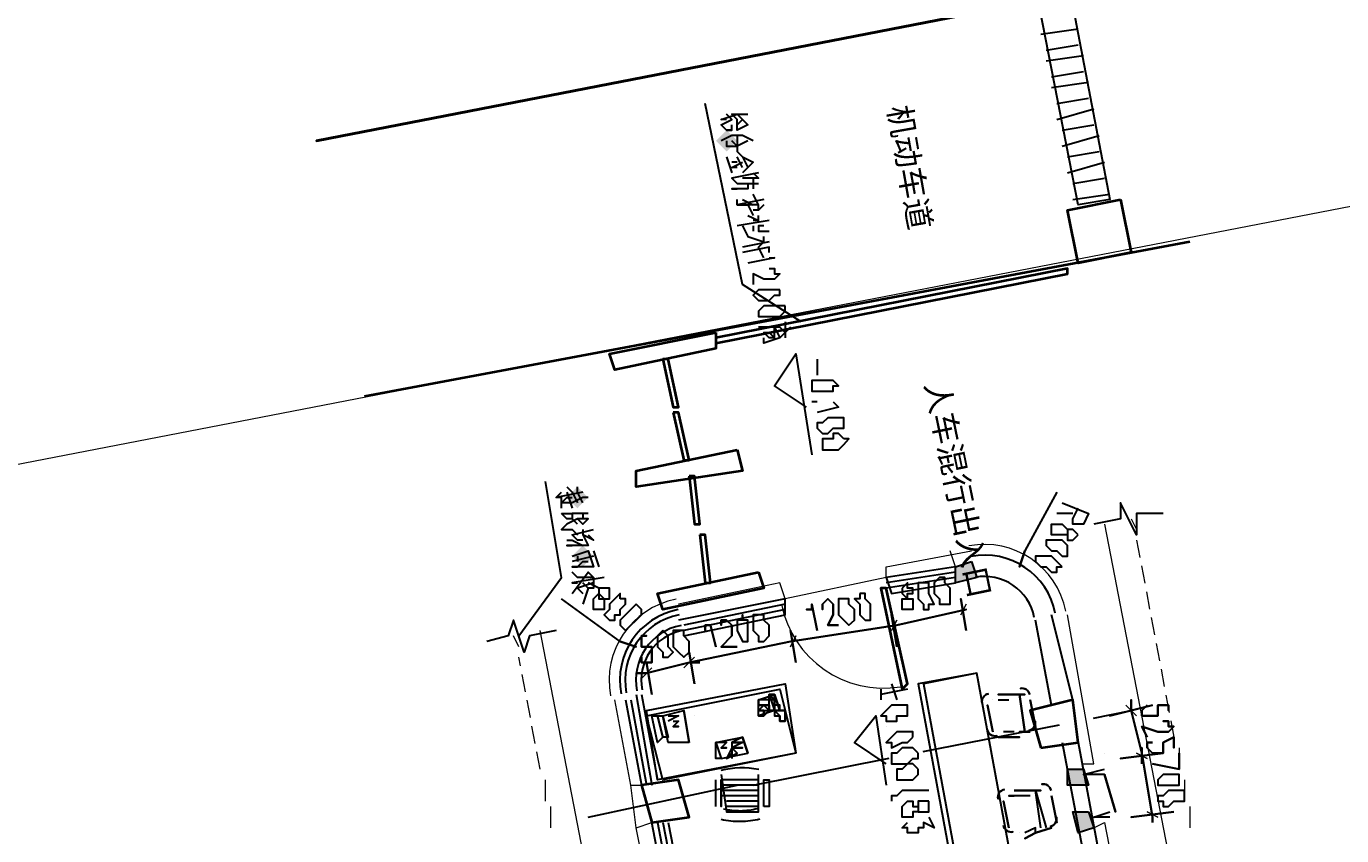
# Model space of a CAD drawing. Header units: millimetres. Extents: x 2315 to 4619, y 1334 to 1897.
# Drawn here: x 4559.44 to 4574.53, y 1608.85 to 1618.14 of the extents above; entities that cross this region are included whole.
import ezdxf

# ---------------------------------------------------------------- set-up
doc = ezdxf.new("R2010")
doc.units = ezdxf.units.MM
doc.linetypes.add('PDF_IMPORT', pattern=[1, 0.8, -0.2])
for name, color, linetype, true_color in [('PDF_0', 9, 'Continuous', 0x808080), ('PDF_AX-HFD-WALL-RF$0$AX-18-WALL-CORE-RF$0$A-Ware', 9, 'Continuous', 0x808080), ('PDF_COLUMN', 9, 'Continuous', 0x808080), ('PDF_CURTWALL', 9, 'Continuous', 0x808080), ('PDF_DIM_ELEV', 9, 'Continuous', 0x808080), ('PDF_DIM_LEAD', 9, 'Continuous', 0x808080), ('PDF_DIM_SYMB', 9, 'Continuous', 0x808080), ('PDF_DOTE', 9, 'Continuous', 0x808080), ('PDF_fur', 9, 'Continuous', 0x808080), ('PDF_P-排水沟', 9, 'Continuous', 0x808080), ('PDF_PUB_DIM', 9, 'Continuous', 0x808080), ('PDF_PUB_TEXT', 9, 'Continuous', 0x808080), ('PDF_WALL', 9, 'Continuous', 0x808080), ('PDF_WINDOW', 9, 'Continuous', 0x808080), ('PDF_X-线-细线', 9, 'Continuous', 0x808080), ('PDF_文字', 9, 'Continuous', 0x808080), ('PDF_看线', 9, 'Continuous', 0x808080), ('PDF_站场道路', 7, 'Continuous', 0x957000)]:
    doc.layers.add(name, color=color, linetype=linetype, true_color=true_color)
doc.styles.add('PDF SimSun', font='SimSun.ttf')

msp = doc.modelspace()

# ---------------------------------------------------------------- hatches: boundary and pattern name
at = {"layer": 'PDF_COLUMN', "transparency": 33554559}
for points in [[(4570.343, 1611.817), (4570.282, 1612.001), (4570.099, 1611.94), (4570.099, 1611.756)], [(4571.626, 1609.435), (4571.565, 1609.618), (4571.382, 1609.618), (4571.382, 1609.435)], [(4571.687, 1608.947), (4571.626, 1609.13), (4571.443, 1609.13), (4571.504, 1608.886)]]:
    msp.add_hatch(color=256, dxfattribs=at).paths.add_polyline_path(points)
at = {"layer": 'PDF_PUB_TEXT', "transparency": 33554559}
for points in [[(4567.473, 1616.948), (4567.412, 1616.887), (4567.35, 1616.826), (4567.412, 1616.765), (4567.473, 1616.704), (4567.534, 1616.765), (4567.595, 1616.826), (4567.534, 1616.887)], [(4565.762, 1612.856), (4565.701, 1612.795), (4565.64, 1612.734), (4565.701, 1612.673), (4565.762, 1612.611), (4565.823, 1612.673), (4565.884, 1612.734), (4565.823, 1612.795)], [(4565.823, 1612.184), (4565.762, 1612.123), (4565.701, 1612.062), (4565.762, 1612.001), (4565.823, 1611.94), (4565.884, 1612.001), (4565.946, 1612.062), (4565.884, 1612.123)]]:
    msp.add_hatch(color=256, dxfattribs=at).paths.add_polyline_path(points)

# ---------------------------------------------------------------- linework, layer by layer
at = {"layer": 'PDF_0', "lineweight": 35}
for points in [[(4562.769, 1616.826), (4572.176, 1618.658), (4562.769, 1616.826), (4572.176, 1618.658)], [(4572.787, 1615.666), (4563.319, 1613.894)], [(4571.809, 1609.802), (4571.809, 1609.802)]]:
    msp.add_lwpolyline(points, dxfattribs=at)
for points in [[(4571.993, 1616.154), (4572.115, 1615.543), (4571.504, 1615.421), (4571.382, 1616.032)], [(4567.35, 1614.566), (4567.35, 1614.505), (4571.382, 1615.299), (4571.382, 1615.36)], [(4567.35, 1614.627), (4567.35, 1614.444), (4566.19, 1614.2), (4566.129, 1614.383)], [(4566.74, 1614.322), (4566.862, 1613.772), (4566.923, 1613.772), (4566.801, 1614.322)], [(4566.862, 1613.711), (4566.984, 1613.161), (4567.045, 1613.161), (4566.923, 1613.711)], [(4567.595, 1613.283), (4567.656, 1613.039), (4566.434, 1612.856), (4566.434, 1613.039)], [(4567.045, 1612.978), (4567.106, 1612.428), (4567.167, 1612.428), (4567.106, 1612.978)], [(4567.167, 1612.306), (4567.228, 1611.756), (4567.289, 1611.756), (4567.228, 1612.306)], [(4567.839, 1611.878), (4567.9, 1611.695), (4566.74, 1611.451), (4566.679, 1611.634)], [(4569.488, 1610.535), (4569.549, 1610.596), (4569.305, 1611.695), (4569.244, 1611.695)], [(4571.076, 1609.863), (4571.504, 1609.924), (4571.443, 1610.413), (4570.954, 1610.29)], [(4566.617, 1609.008), (4567.045, 1609.069), (4566.923, 1609.496), (4566.495, 1609.435)]]:
    msp.add_lwpolyline(points, close=True, dxfattribs=at)
at = {"layer": 'PDF_0', "lineweight": 13}
msp.add_arc((4569.272, 1611.738), 1.191, 190.9446, 279.4779, dxfattribs=at)
at = {"layer": 'PDF_AX-HFD-WALL-RF$0$AX-18-WALL-CORE-RF$0$A-Ware', "lineweight": 25}
for points in [[(4571.809, 1609.557), (4571.932, 1609.13), (4571.809, 1609.557), (4571.565, 1609.557), (4571.809, 1609.618)], [(4571.87, 1609.069), (4571.687, 1609.069), (4571.87, 1609.13)], [(4571.87, 1609.13), (4571.87, 1609.13)]]:
    msp.add_lwpolyline(points, dxfattribs=at)
at = {"layer": 'PDF_COLUMN', "lineweight": 25}
for points in [[(4570.282, 1612.001), (4570.343, 1611.817), (4570.099, 1611.756), (4570.099, 1611.94)], [(4571.565, 1609.618), (4571.626, 1609.435), (4571.382, 1609.435), (4571.382, 1609.618)], [(4571.626, 1609.13), (4571.687, 1608.947), (4571.504, 1608.886), (4571.443, 1609.13)]]:
    msp.add_lwpolyline(points, close=True, dxfattribs=at)
at = {"layer": 'PDF_CURTWALL', "lineweight": 25}
for points in [[(4570.099, 1611.94), (4569.305, 1611.817), (4569.366, 1611.634), (4570.099, 1611.756)], [(4570.099, 1611.878), (4569.305, 1611.756)], [(4570.099, 1611.817), (4569.305, 1611.695)], [(4566.984, 1611.146), (4568.144, 1611.39), (4568.144, 1611.573), (4566.923, 1611.329)], [(4568.144, 1611.512), (4566.984, 1611.268)], [(4568.144, 1611.451), (4566.984, 1611.207)], [(4566.312, 1610.413), (4566.495, 1609.435)], [(4566.373, 1610.413), (4566.556, 1609.435)], [(4566.434, 1610.474), (4566.617, 1609.435)], [(4566.495, 1610.474), (4566.679, 1609.496)], [(4566.801, 1609.008), (4567.35, 1606.198), (4567.167, 1606.137), (4566.617, 1609.008)], [(4566.679, 1609.008), (4567.228, 1606.137)], [(4566.74, 1609.008), (4567.289, 1606.198)]]:
    msp.add_lwpolyline(points, dxfattribs=at)
for radius, start, end in [(0.825, 100.9442, 190.9441), (0.764, 100.9441, 190.9441), (0.641, 100.9441, 190.9441), (0.58, 100.9441, 190.9442)]:
    msp.add_arc((4567.073, 1610.638), radius, start, end, dxfattribs=at)
at = {"layer": 'PDF_DIM_ELEV', "lineweight": 25}
for points in [[(4568.389, 1613.772), (4568.022, 1614.016), (4568.267, 1614.383), (4568.45, 1613.222)], [(4569.305, 1609.68), (4568.939, 1609.924), (4569.183, 1610.229), (4569.305, 1609.435)]]:
    msp.add_lwpolyline(points, dxfattribs=at)
at = {"layer": 'PDF_DIM_LEAD', "lineweight": 25}
for points in [[(4568.328, 1614.749), (4567.656, 1615.177), (4567.228, 1617.254)], [(4568.328, 1614.749), (4568.328, 1614.749)], [(4565.09, 1611.146), (4565.579, 1611.817), (4565.396, 1612.917)], [(4572.054, 1612.489), (4572.054, 1612.489)], [(4565.09, 1611.146), (4565.09, 1611.146)]]:
    msp.add_lwpolyline(points, dxfattribs=at)
at = {"layer": 'PDF_DIM_SYMB', "lineweight": 25}
for points in [[(4572.481, 1612.55), (4572.176, 1612.55), (4572.176, 1612.306), (4571.993, 1612.673), (4571.993, 1612.489), (4571.687, 1612.428)], [(4565.518, 1611.207), (4565.213, 1611.146), (4565.152, 1610.962), (4565.029, 1611.329), (4564.968, 1611.146), (4564.724, 1611.084)]]:
    msp.add_lwpolyline(points, dxfattribs=at)
at = {"layer": 'PDF_DOTE', "linetype": 'PDF_IMPORT', "lineweight": 25, "ltscale": 1.988657}
msp.add_lwpolyline([(4567.778, 1609.435), (4572.115, 1610.29)], dxfattribs=at)
at = {"layer": 'PDF_DOTE', "lineweight": 25}
msp.add_lwpolyline([(4565.884, 1609.069), (4567.595, 1609.435)], dxfattribs=at)
at = {"layer": 'PDF_fur', "lineweight": 25}
for points in [[(4570.771, 1608.397), (4570.343, 1610.718), (4569.672, 1610.596), (4570.099, 1608.275)], [(4568.267, 1609.802), (4566.679, 1609.496), (4566.556, 1610.29), (4568.144, 1610.596)], [(4568.267, 1609.802), (4566.74, 1609.496), (4566.556, 1610.229), (4568.083, 1610.535)], [(4568.022, 1610.413), (4567.961, 1610.413), (4567.839, 1610.413), (4568.022, 1610.474), (4568.022, 1610.413), (4568.022, 1610.474), (4567.961, 1610.474)], [(4567.839, 1610.229), (4567.839, 1610.413), (4567.839, 1610.351), (4567.961, 1610.351), (4567.839, 1610.351), (4567.961, 1610.351), (4567.961, 1610.29), (4568.022, 1610.29), (4567.961, 1610.29), (4568.022, 1610.29), (4568.083, 1610.29), (4568.022, 1610.29), (4568.083, 1610.29), (4568.083, 1610.351), (4568.022, 1610.351), (4568.022, 1610.29), (4567.961, 1610.29), (4568.022, 1610.29), (4567.961, 1610.29), (4567.961, 1610.351), (4567.961, 1610.29), (4567.961, 1610.351), (4567.961, 1610.413), (4567.961, 1610.474), (4568.022, 1610.413), (4568.022, 1610.474), (4568.083, 1610.29), (4568.022, 1610.474), (4567.961, 1610.474), (4568.022, 1610.29), (4567.839, 1610.229), (4567.9, 1610.229), (4567.9, 1610.29), (4567.9, 1610.229), (4567.9, 1610.29), (4567.9, 1610.229)], [(4567.961, 1610.29), (4567.9, 1610.351), (4567.839, 1610.29)], [(4570.527, 1610.046), (4570.466, 1610.351)], [(4570.771, 1610.474), (4570.893, 1610.474), (4570.771, 1610.474), (4570.71, 1610.474), (4570.588, 1610.474), (4570.71, 1610.474)], [(4570.954, 1610.413), (4571.015, 1610.107)], [(4567.961, 1610.29), (4567.9, 1610.229), (4567.9, 1610.29)], [(4568.022, 1610.29), (4568.022, 1610.229), (4568.083, 1610.229)], [(4568.144, 1610.29), (4568.144, 1610.229), (4568.144, 1610.29), (4568.083, 1610.29)], [(4568.083, 1610.168), (4568.144, 1610.168), (4568.083, 1610.168), (4568.083, 1610.229)], [(4568.144, 1610.168), (4568.144, 1610.229), (4568.144, 1610.168), (4568.144, 1610.229)], [(4570.954, 1610.046), (4570.832, 1610.046)], [(4570.649, 1609.985), (4570.588, 1609.985), (4570.649, 1609.985), (4570.832, 1609.985)], [(4567.9, 1609.191), (4567.9, 1609.496), (4567.961, 1609.496), (4567.961, 1609.191)], [(4570.771, 1609.374), (4570.954, 1609.374), (4571.076, 1609.374), (4570.954, 1609.374)], [(4571.199, 1609.313), (4571.26, 1609.008)], [(4570.71, 1608.947), (4570.649, 1609.252)]]:
    msp.add_lwpolyline(points, close=True, dxfattribs=at)
for points in [[(4570.343, 1610.718), (4569.733, 1610.596), (4570.16, 1608.275), (4570.771, 1608.397)], [(4567.839, 1610.413), (4567.839, 1610.413)], [(4567.839, 1610.351), (4567.839, 1610.351)], [(4567.961, 1610.474), (4567.961, 1610.474)], [(4567.961, 1610.351), (4567.961, 1610.29), (4567.961, 1610.351)], [(4568.022, 1610.474), (4568.022, 1610.474)], [(4568.022, 1610.413), (4568.022, 1610.351), (4568.022, 1610.413)], [(4568.022, 1610.413), (4568.022, 1610.413)], [(4568.022, 1610.413), (4568.022, 1610.29), (4568.022, 1610.413)], [(4568.022, 1610.351), (4568.022, 1610.351)], [(4570.527, 1610.413), (4570.527, 1610.413)], [(4570.527, 1610.413), (4570.527, 1610.413)], [(4570.588, 1610.413), (4570.588, 1610.413)], [(4570.588, 1610.413), (4570.588, 1610.413)], [(4570.588, 1610.413), (4570.71, 1610.413)], [(4570.832, 1610.474), (4570.893, 1610.046), (4570.832, 1610.474)], [(4567.045, 1609.924), (4566.801, 1609.924), (4566.74, 1610.229), (4566.801, 1609.985), (4566.74, 1609.985), (4566.679, 1609.924), (4566.617, 1610.229), (4566.679, 1610.229), (4566.74, 1610.229), (4566.984, 1610.29)], [(4566.679, 1610.229), (4566.74, 1609.985), (4566.679, 1610.229)], [(4566.801, 1610.229), (4566.923, 1610.229), (4566.801, 1610.168)], [(4566.923, 1610.229), (4566.923, 1610.229)], [(4567.045, 1609.924), (4566.984, 1610.29), (4567.045, 1609.924)], [(4567.106, 1610.229), (4567.106, 1610.229)], [(4567.839, 1610.29), (4567.839, 1610.29)], [(4567.839, 1610.29), (4567.839, 1610.29)], [(4567.9, 1610.29), (4567.839, 1610.29), (4567.9, 1610.29)], [(4567.839, 1610.29), (4567.839, 1610.29)], [(4567.9, 1610.29), (4567.839, 1610.29), (4567.9, 1610.29)], [(4567.839, 1610.29), (4567.839, 1610.29)], [(4567.839, 1610.229), (4567.839, 1610.229)], [(4567.839, 1610.229), (4567.839, 1610.229)], [(4567.9, 1610.29), (4567.9, 1610.29)], [(4567.9, 1610.29), (4567.9, 1610.29)], [(4567.9, 1610.29), (4567.9, 1610.29)], [(4567.9, 1610.29), (4567.9, 1610.29)], [(4567.9, 1610.29), (4567.9, 1610.29)], [(4567.9, 1610.29), (4567.9, 1610.29)], [(4567.9, 1610.229), (4567.9, 1610.229)], [(4567.9, 1610.229), (4567.9, 1610.229)], [(4567.9, 1610.229), (4567.9, 1610.229)], [(4567.961, 1610.29), (4567.961, 1610.29)], [(4567.961, 1610.29), (4567.961, 1610.29)], [(4567.961, 1610.29), (4567.961, 1610.29)], [(4567.961, 1610.29), (4567.961, 1610.29)], [(4567.961, 1610.29), (4567.961, 1610.29)], [(4567.961, 1610.29), (4567.961, 1610.29)], [(4567.961, 1610.29), (4567.961, 1610.29)], [(4567.961, 1610.29), (4567.961, 1610.29)], [(4568.022, 1610.29), (4568.022, 1610.29)], [(4568.083, 1610.29), (4568.022, 1610.29), (4568.083, 1610.29)], [(4568.022, 1610.29), (4568.022, 1610.29)], [(4568.022, 1610.29), (4568.022, 1610.29)], [(4568.022, 1610.29), (4568.022, 1610.29)], [(4568.022, 1610.29), (4568.022, 1610.29)], [(4568.022, 1610.29), (4568.022, 1610.29)], [(4568.083, 1610.29), (4568.083, 1610.29)], [(4568.083, 1610.29), (4568.083, 1610.29)], [(4568.083, 1610.29), (4568.083, 1610.29)], [(4568.083, 1610.229), (4568.083, 1610.229)], [(4568.083, 1610.229), (4568.083, 1610.229)], [(4568.083, 1610.229), (4568.083, 1610.229)], [(4568.144, 1610.229), (4568.144, 1610.29), (4568.144, 1610.229)], [(4568.144, 1610.229), (4568.144, 1610.229)], [(4568.144, 1610.229), (4568.144, 1610.229)], [(4566.862, 1610.168), (4566.923, 1610.168), (4566.862, 1610.107), (4566.923, 1610.107), (4566.862, 1610.107)], [(4568.083, 1610.168), (4568.083, 1610.168)], [(4568.144, 1610.168), (4568.144, 1610.168)], [(4568.144, 1610.168), (4568.144, 1610.168)], [(4570.771, 1610.046), (4570.649, 1610.046)], [(4570.771, 1610.046), (4570.771, 1610.046)], [(4570.832, 1610.046), (4570.832, 1610.046)], [(4567.412, 1609.863), (4567.473, 1609.863), (4567.412, 1609.863), (4567.473, 1609.863), (4567.412, 1609.863), (4567.473, 1609.924), (4567.35, 1609.924), (4567.656, 1609.985), (4567.534, 1609.924), (4567.656, 1609.924), (4567.534, 1609.924), (4567.656, 1609.924), (4567.534, 1609.863), (4567.656, 1609.863), (4567.595, 1609.863), (4567.656, 1609.863), (4567.595, 1609.863), (4567.534, 1609.863), (4567.473, 1609.741), (4567.595, 1609.802), (4567.534, 1609.863)], [(4567.412, 1609.741), (4567.35, 1609.741), (4567.35, 1609.924), (4567.412, 1609.741), (4567.717, 1609.802)], [(4567.473, 1609.924), (4567.473, 1609.924)], [(4567.534, 1609.924), (4567.534, 1609.924)], [(4567.534, 1609.924), (4567.534, 1609.802), (4567.534, 1609.741)], [(4567.656, 1609.985), (4567.717, 1609.802), (4567.656, 1609.985)], [(4570.649, 1609.985), (4570.649, 1609.985)], [(4570.649, 1609.985), (4570.649, 1609.985)], [(4570.832, 1609.985), (4570.832, 1609.985)], [(4567.534, 1609.802), (4567.473, 1609.741), (4567.534, 1609.802)], [(4567.473, 1609.741), (4567.473, 1609.741)], [(4567.473, 1609.741), (4567.473, 1609.741)], [(4567.717, 1609.802), (4567.717, 1609.802)], [(4567.35, 1609.191), (4567.35, 1609.496)], [(4567.412, 1609.557), (4567.473, 1609.13), (4567.839, 1609.13), (4567.839, 1609.557)], [(4567.839, 1609.496), (4567.412, 1609.496), (4567.412, 1609.191), (4567.412, 1609.496)], [(4567.839, 1609.435), (4567.412, 1609.435)], [(4567.473, 1609.496), (4567.473, 1609.496)], [(4567.839, 1609.496), (4567.839, 1609.496)], [(4567.9, 1609.496), (4567.9, 1609.496)], [(4567.9, 1609.191), (4567.9, 1609.496)], [(4567.839, 1609.374), (4567.412, 1609.374)], [(4567.839, 1609.313), (4567.412, 1609.313)], [(4570.954, 1609.313), (4570.771, 1609.313), (4570.71, 1609.313), (4570.771, 1609.313)], [(4570.771, 1609.313), (4570.771, 1609.313)], [(4570.771, 1609.313), (4570.771, 1609.313)], [(4570.954, 1609.374), (4570.954, 1609.374)], [(4570.954, 1609.374), (4570.954, 1609.374)], [(4570.954, 1609.374), (4570.954, 1609.374)], [(4570.954, 1609.313), (4570.954, 1609.313)], [(4571.076, 1608.947), (4571.015, 1609.374), (4571.137, 1608.947)], [(4567.839, 1609.252), (4567.473, 1609.252)], [(4567.839, 1609.191), (4567.473, 1609.191)], [(4567.473, 1609.191), (4567.473, 1609.191)], [(4567.839, 1609.191), (4567.839, 1609.191)], [(4567.412, 1609.069), (4567.412, 1609.069)], [(4567.839, 1609.069), (4567.839, 1609.069)], [(4570.832, 1608.886), (4570.832, 1608.886)], [(4570.832, 1608.886), (4570.832, 1608.886)], [(4570.832, 1608.886), (4570.832, 1608.886)], [(4571.015, 1608.886), (4570.893, 1608.824), (4571.015, 1608.886), (4571.199, 1608.947), (4571.015, 1608.886), (4571.015, 1608.947), (4570.893, 1608.886)], [(4570.893, 1608.886), (4570.893, 1608.886)], [(4570.893, 1608.886), (4570.893, 1608.886)]]:
    msp.add_lwpolyline(points, dxfattribs=at)
for points in [[(4570.95, 1610.473, 0.414215), (4570.843, 1610.545, -0.414215)], [(4570.477, 1610.484, 0.414215), (4570.404, 1610.377, -0.414215)], [(4570.465, 1610.071, 0.414215), (4570.572, 1609.999, -0.414215)], [(4570.939, 1610.06, 0.414215), (4571.012, 1610.167, -0.414215)], [(4571.195, 1609.373, 0.414215), (4571.087, 1609.446, -0.414215)], [(4570.66, 1609.385, 0.414215), (4570.587, 1609.277, -0.414215)], [(4571.183, 1608.96, 0.414215), (4571.256, 1609.068, -0.414215)], [(4570.648, 1608.972, 0.414215), (4570.756, 1608.899, -0.414215)]]:
    msp.add_lwpolyline(points, format="xyb", close=True, dxfattribs=at)
at = {"layer": 'PDF_fur', "linetype": 'PDF_IMPORT', "lineweight": 25}
msp.add_lwpolyline([(4568.022, 1610.351), (4568.022, 1610.29)], dxfattribs=at)
at = {"layer": 'PDF_fur', "lineweight": 25}
for points in [[(4567.439, 1609.163, 0.059247), (4567.632, 1609.142, 0.059247), (4567.825, 1609.167)], [(4567.411, 1609.044, 0.059247), (4567.634, 1609.02, 0.059247), (4567.855, 1609.049)]]:
    msp.add_lwpolyline(points, format="xyb", dxfattribs=at)
msp.add_arc((4567.646, 1608.628), 1.004, 78.783, 103.8041, dxfattribs=at)
at = {"layer": 'PDF_P-排水沟', "lineweight": 0}
for points in [[(4572.115, 1612.489), (4572.176, 1612.367)], [(4571.809, 1612.428), (4573.886, 1601.678), (4572.848, 1602.411)], [(4565.09, 1611.023), (4565.029, 1611.146)], [(4567.412, 1600.456), (4565.335, 1611.207)], [(4572.664, 1609.863), (4572.664, 1609.618)], [(4565.396, 1609.252), (4565.396, 1609.496)], [(4572.726, 1609.496), (4572.726, 1609.252)], [(4565.457, 1608.947), (4565.457, 1609.191)], [(4572.787, 1609.191), (4572.787, 1608.947)]]:
    msp.add_lwpolyline(points, dxfattribs=at)
at = {"layer": 'PDF_P-排水沟', "linetype": 'PDF_IMPORT', "lineweight": 0, "ltscale": 0.251844}
for points in [[(4572.176, 1612.245), (4572.603, 1609.985)], [(4565.335, 1609.618), (4565.09, 1610.901)]]:
    msp.add_lwpolyline(points, dxfattribs=at)
at = {"layer": 'PDF_PUB_DIM', "lineweight": 25}
for points in [[(4571.26, 1612.795), (4570.893, 1612.123), (4570.832, 1611.94), (4570.893, 1612.123)], [(4571.321, 1612.673), (4571.626, 1612.55), (4571.565, 1612.428), (4571.504, 1612.428), (4571.443, 1612.428), (4571.443, 1612.489), (4571.504, 1612.611)], [(4571.443, 1612.55), (4571.26, 1612.55)], [(4565.701, 1611.634), (4565.884, 1611.878), (4565.946, 1611.817), (4565.946, 1611.756), (4565.946, 1611.695), (4565.884, 1611.695), (4565.823, 1611.756)], [(4565.884, 1611.695), (4565.823, 1611.512)], [(4566.251, 1611.084), (4566.434, 1611.023), (4566.251, 1611.084), (4565.579, 1611.573)]]:
    msp.add_lwpolyline(points, dxfattribs=at)
for points in [[(4571.504, 1612.306), (4571.443, 1612.367), (4571.382, 1612.367), (4571.382, 1612.306), (4571.321, 1612.306), (4571.26, 1612.306), (4571.199, 1612.306), (4571.199, 1612.367), (4571.199, 1612.428), (4571.26, 1612.428), (4571.321, 1612.428), (4571.382, 1612.367), (4571.382, 1612.306), (4571.382, 1612.245), (4571.443, 1612.245)], [(4571.382, 1612.123), (4571.382, 1612.184), (4571.321, 1612.245), (4571.26, 1612.245), (4571.199, 1612.245), (4571.137, 1612.245), (4571.137, 1612.184), (4571.199, 1612.123), (4571.26, 1612.123), (4571.321, 1612.062), (4571.382, 1612.062)], [(4571.321, 1611.94), (4571.26, 1612.001), (4571.199, 1612.062), (4571.137, 1612.062), (4571.076, 1612.062), (4571.015, 1612.062), (4571.015, 1612.001), (4571.076, 1611.94), (4571.137, 1611.94), (4571.199, 1611.878), (4571.26, 1611.878), (4571.26, 1611.94)], [(4566.068, 1611.695), (4566.007, 1611.695), (4566.007, 1611.634), (4566.068, 1611.573), (4566.068, 1611.512), (4566.068, 1611.451), (4566.007, 1611.451), (4565.946, 1611.451), (4565.946, 1611.512), (4565.946, 1611.573), (4566.007, 1611.634), (4566.007, 1611.573), (4566.068, 1611.573), (4566.129, 1611.573), (4566.129, 1611.634), (4566.129, 1611.695)], [(4569.488, 1611.695), (4569.488, 1611.634), (4569.549, 1611.573), (4569.61, 1611.573), (4569.61, 1611.512), (4569.61, 1611.451), (4569.549, 1611.451), (4569.488, 1611.451), (4569.488, 1611.512), (4569.488, 1611.573), (4569.549, 1611.573), (4569.549, 1611.634), (4569.61, 1611.634), (4569.61, 1611.695), (4569.549, 1611.695), (4569.549, 1611.756)], [(4569.488, 1611.695), (4569.488, 1611.634), (4569.549, 1611.573), (4569.61, 1611.573), (4569.61, 1611.512), (4569.61, 1611.451), (4569.549, 1611.451), (4569.488, 1611.451), (4569.488, 1611.512), (4569.488, 1611.573), (4569.549, 1611.573), (4569.549, 1611.634), (4569.61, 1611.634), (4569.61, 1611.695), (4569.549, 1611.695), (4569.549, 1611.756)], [(4569.733, 1611.756), (4569.672, 1611.756), (4569.672, 1611.695), (4569.672, 1611.634), (4569.672, 1611.573), (4569.733, 1611.512), (4569.733, 1611.451), (4569.794, 1611.451), (4569.794, 1611.512), (4569.855, 1611.512), (4569.794, 1611.634), (4569.794, 1611.695), (4569.794, 1611.756)], [(4569.733, 1611.756), (4569.672, 1611.756), (4569.672, 1611.695), (4569.672, 1611.634), (4569.672, 1611.573), (4569.733, 1611.512), (4569.733, 1611.451), (4569.794, 1611.451), (4569.794, 1611.512), (4569.855, 1611.512), (4569.794, 1611.634), (4569.794, 1611.695), (4569.794, 1611.756)], [(4569.916, 1611.817), (4569.855, 1611.756), (4569.855, 1611.634), (4569.916, 1611.573), (4569.916, 1611.512), (4569.977, 1611.512), (4570.038, 1611.512), (4570.038, 1611.573), (4570.038, 1611.634), (4570.038, 1611.695), (4569.977, 1611.756), (4569.977, 1611.817)], [(4569.916, 1611.817), (4569.855, 1611.756), (4569.855, 1611.634), (4569.916, 1611.573), (4569.916, 1611.512), (4569.977, 1611.512), (4570.038, 1611.512), (4570.038, 1611.573), (4570.038, 1611.634), (4570.038, 1611.695), (4569.977, 1611.756), (4569.977, 1611.817)], [(4566.251, 1611.573), (4566.251, 1611.634), (4566.19, 1611.573), (4566.129, 1611.512), (4566.129, 1611.451), (4566.068, 1611.39), (4566.129, 1611.329), (4566.19, 1611.329), (4566.19, 1611.39), (4566.251, 1611.39), (4566.251, 1611.451), (4566.312, 1611.512), (4566.312, 1611.573)], [(4568.755, 1611.268), (4568.633, 1611.268), (4568.694, 1611.39), (4568.694, 1611.451), (4568.694, 1611.512), (4568.633, 1611.573), (4568.572, 1611.512), (4568.572, 1611.451), (4568.572, 1611.512), (4568.633, 1611.573), (4568.694, 1611.512), (4568.694, 1611.451), (4568.694, 1611.39), (4568.633, 1611.268)], [(4568.816, 1611.573), (4568.755, 1611.573), (4568.755, 1611.512), (4568.755, 1611.451), (4568.755, 1611.39), (4568.816, 1611.329), (4568.877, 1611.268), (4568.939, 1611.329), (4568.939, 1611.39), (4568.939, 1611.451), (4568.877, 1611.512), (4568.877, 1611.573)], [(4568.816, 1611.573), (4568.755, 1611.573), (4568.755, 1611.512), (4568.755, 1611.451), (4568.755, 1611.39), (4568.816, 1611.329), (4568.877, 1611.268), (4568.939, 1611.329), (4568.939, 1611.39), (4568.939, 1611.451), (4568.877, 1611.512), (4568.877, 1611.573)], [(4569, 1611.634), (4569, 1611.573), (4568.939, 1611.573), (4569, 1611.512), (4569, 1611.451), (4569, 1611.39), (4569.061, 1611.329), (4569.122, 1611.329), (4569.122, 1611.39), (4569.122, 1611.451), (4569.122, 1611.512), (4569.061, 1611.573), (4569.061, 1611.634)], [(4569, 1611.634), (4569, 1611.573), (4568.939, 1611.573), (4569, 1611.512), (4569, 1611.451), (4569, 1611.39), (4569.061, 1611.329), (4569.122, 1611.329), (4569.122, 1611.39), (4569.122, 1611.451), (4569.122, 1611.512), (4569.061, 1611.573), (4569.061, 1611.634)], [(4570.221, 1611.207), (4570.16, 1611.573)], [(4566.434, 1611.512), (4566.373, 1611.451), (4566.312, 1611.39), (4566.251, 1611.329), (4566.251, 1611.268), (4566.312, 1611.207), (4566.373, 1611.268), (4566.434, 1611.329), (4566.495, 1611.39), (4566.495, 1611.451)], [(4568.206, 1611.084), (4567.045, 1610.84), (4568.206, 1611.084), (4569.427, 1611.268), (4570.221, 1611.451), (4569.427, 1611.268)], [(4568.511, 1611.207), (4568.45, 1611.512), (4568.45, 1611.451), (4568.389, 1611.451), (4568.45, 1611.451), (4568.45, 1611.512)], [(4567.35, 1611.023), (4567.289, 1611.268), (4567.228, 1611.268), (4567.228, 1611.207), (4567.228, 1611.268), (4567.289, 1611.268)], [(4567.595, 1611.023), (4567.412, 1611.023), (4567.534, 1611.146), (4567.534, 1611.207), (4567.534, 1611.268), (4567.473, 1611.329), (4567.412, 1611.329), (4567.412, 1611.268), (4567.412, 1611.329), (4567.473, 1611.329), (4567.534, 1611.268), (4567.534, 1611.207), (4567.534, 1611.146), (4567.412, 1611.023)], [(4567.656, 1611.329), (4567.595, 1611.329), (4567.595, 1611.268), (4567.595, 1611.207), (4567.656, 1611.084), (4567.717, 1611.084), (4567.717, 1611.146), (4567.717, 1611.207), (4567.717, 1611.268), (4567.717, 1611.329), (4567.656, 1611.329), (4567.656, 1611.39)], [(4567.656, 1611.329), (4567.595, 1611.329), (4567.595, 1611.268), (4567.595, 1611.207), (4567.656, 1611.084), (4567.717, 1611.084), (4567.717, 1611.146), (4567.717, 1611.207), (4567.717, 1611.268), (4567.717, 1611.329), (4567.656, 1611.329), (4567.656, 1611.39)], [(4567.839, 1611.39), (4567.778, 1611.39), (4567.778, 1611.329), (4567.778, 1611.268), (4567.778, 1611.207), (4567.839, 1611.146), (4567.839, 1611.084), (4567.9, 1611.084), (4567.961, 1611.146), (4567.961, 1611.268), (4567.9, 1611.329), (4567.9, 1611.39)], [(4567.839, 1611.39), (4567.778, 1611.39), (4567.778, 1611.329), (4567.778, 1611.268), (4567.778, 1611.207), (4567.839, 1611.146), (4567.839, 1611.084), (4567.9, 1611.084), (4567.961, 1611.146), (4567.961, 1611.268), (4567.9, 1611.329), (4567.9, 1611.39)], [(4569.427, 1611.023), (4569.366, 1611.39)], [(4569.427, 1611.023), (4569.366, 1611.39)], [(4566.495, 1610.901), (4566.495, 1610.84), (4566.556, 1610.84), (4566.617, 1610.84), (4566.617, 1610.901), (4566.617, 1610.962), (4566.617, 1611.023), (4566.556, 1611.023), (4566.495, 1611.023), (4566.495, 1611.146), (4566.556, 1611.146), (4566.495, 1611.146), (4566.495, 1611.023), (4566.556, 1611.023), (4566.617, 1611.023), (4566.617, 1610.962), (4566.617, 1610.901), (4566.617, 1610.84), (4566.556, 1610.84), (4566.495, 1610.84)], [(4566.74, 1611.207), (4566.679, 1611.146), (4566.679, 1611.023), (4566.74, 1610.962), (4566.74, 1610.901), (4566.801, 1610.901), (4566.862, 1610.962), (4566.801, 1611.023), (4566.801, 1611.084), (4566.801, 1611.146)], [(4566.74, 1611.207), (4566.679, 1611.146), (4566.679, 1611.023), (4566.74, 1610.962), (4566.74, 1610.901), (4566.801, 1610.901), (4566.862, 1610.962), (4566.801, 1611.023), (4566.801, 1611.084), (4566.801, 1611.146)], [(4566.923, 1611.207), (4566.862, 1611.207), (4566.862, 1611.146), (4566.862, 1611.084), (4566.862, 1611.023), (4566.923, 1610.962), (4566.984, 1610.901), (4567.045, 1610.962), (4567.045, 1611.023), (4567.045, 1611.084), (4566.984, 1611.146), (4566.984, 1611.207)], [(4566.923, 1611.207), (4566.862, 1611.207), (4566.862, 1611.146), (4566.862, 1611.084), (4566.862, 1611.023), (4566.923, 1610.962), (4566.984, 1610.901), (4567.045, 1610.962), (4567.045, 1611.023), (4567.045, 1611.084), (4566.984, 1611.146), (4566.984, 1611.207)], [(4568.267, 1610.84), (4568.206, 1611.207)], [(4568.267, 1610.84), (4568.206, 1611.207)], [(4567.106, 1610.596), (4567.045, 1610.962)], [(4567.106, 1610.596), (4567.045, 1610.962)], [(4567.167, 1610.84), (4567.045, 1610.84), (4566.556, 1610.718), (4566.434, 1610.718), (4566.556, 1610.718), (4567.045, 1610.84)], [(4566.617, 1610.474), (4566.556, 1610.84)], [(4572.359, 1610.351), (4571.87, 1610.229)], [(4572.237, 1609.68), (4572.237, 1609.802), (4572.115, 1610.29), (4572.115, 1610.413), (4572.115, 1610.29), (4572.237, 1609.802)], [(4572.298, 1610.351), (4572.237, 1610.29), (4572.237, 1610.229), (4572.298, 1610.229), (4572.359, 1610.229), (4572.42, 1610.229), (4572.42, 1610.29), (4572.42, 1610.351), (4572.542, 1610.351), (4572.542, 1610.29), (4572.542, 1610.351), (4572.42, 1610.351), (4572.42, 1610.29), (4572.42, 1610.229), (4572.359, 1610.229), (4572.298, 1610.229), (4572.237, 1610.229), (4572.237, 1610.29)], [(4572.298, 1609.985), (4572.237, 1610.107), (4572.42, 1610.046), (4572.481, 1610.046), (4572.542, 1610.046), (4572.603, 1610.107), (4572.542, 1610.107), (4572.542, 1610.168), (4572.481, 1610.168), (4572.542, 1610.168), (4572.542, 1610.107), (4572.603, 1610.107), (4572.542, 1610.046), (4572.481, 1610.046), (4572.42, 1610.046), (4572.237, 1610.107)], [(4572.359, 1609.924), (4572.298, 1609.924), (4572.298, 1609.863), (4572.359, 1609.802), (4572.42, 1609.802), (4572.481, 1609.802), (4572.481, 1609.863), (4572.481, 1609.924), (4572.603, 1609.985), (4572.603, 1609.863), (4572.603, 1609.985), (4572.481, 1609.924), (4572.481, 1609.863), (4572.481, 1609.802), (4572.42, 1609.802), (4572.359, 1609.802), (4572.298, 1609.863), (4572.298, 1609.924)], [(4572.481, 1609.802), (4571.993, 1609.741)], [(4572.481, 1609.802), (4571.993, 1609.741)], [(4572.359, 1609.008), (4572.359, 1609.069), (4572.237, 1609.802), (4572.237, 1609.863), (4572.237, 1609.802), (4572.359, 1609.069)], [(4572.359, 1609.68), (4572.664, 1609.618), (4572.664, 1609.802), (4572.664, 1609.618)], [(4572.664, 1609.496), (4572.664, 1609.557), (4572.603, 1609.557), (4572.542, 1609.557), (4572.481, 1609.557), (4572.42, 1609.496), (4572.42, 1609.435), (4572.481, 1609.435), (4572.542, 1609.435), (4572.603, 1609.435), (4572.664, 1609.435)], [(4572.664, 1609.496), (4572.664, 1609.557), (4572.603, 1609.557), (4572.542, 1609.557), (4572.481, 1609.557), (4572.42, 1609.496), (4572.42, 1609.435), (4572.481, 1609.435), (4572.542, 1609.435), (4572.603, 1609.435), (4572.664, 1609.435)], [(4572.726, 1609.313), (4572.726, 1609.374), (4572.664, 1609.374), (4572.603, 1609.374), (4572.542, 1609.374), (4572.481, 1609.313), (4572.42, 1609.313), (4572.42, 1609.252), (4572.481, 1609.252), (4572.481, 1609.191), (4572.542, 1609.191), (4572.603, 1609.252), (4572.664, 1609.252), (4572.726, 1609.252)], [(4572.726, 1609.313), (4572.726, 1609.374), (4572.664, 1609.374), (4572.603, 1609.374), (4572.542, 1609.374), (4572.481, 1609.313), (4572.42, 1609.313), (4572.42, 1609.252), (4572.481, 1609.252), (4572.481, 1609.191), (4572.542, 1609.191), (4572.603, 1609.252), (4572.664, 1609.252), (4572.726, 1609.252)], [(4572.603, 1609.13), (4572.115, 1609.069)]]:
    msp.add_lwpolyline(points, close=True, dxfattribs=at)
at = {"layer": 'PDF_PUB_DIM', "lineweight": 0}
for points in [[(4570.221, 1611.512), (4570.16, 1611.39)], [(4569.427, 1611.329), (4569.366, 1611.207)], [(4569.427, 1611.329), (4569.366, 1611.207)], [(4568.267, 1611.146), (4568.206, 1611.023)], [(4568.267, 1611.146), (4568.206, 1611.023)], [(4566.984, 1610.779), (4567.106, 1610.901)], [(4566.984, 1610.779), (4567.106, 1610.901)], [(4566.617, 1610.779), (4566.495, 1610.657)], [(4572.176, 1610.229), (4572.054, 1610.351)], [(4572.298, 1609.741), (4572.176, 1609.802)], [(4572.298, 1609.741), (4572.176, 1609.802)], [(4572.298, 1609.13), (4572.42, 1609.069)]]:
    msp.add_lwpolyline(points, close=True, dxfattribs=at)
at = {"layer": 'PDF_PUB_TEXT', "lineweight": 25}
for points in [[(4567.534, 1616.948), (4567.473, 1616.948), (4567.412, 1617.009), (4567.534, 1617.07), (4567.473, 1617.131)], [(4567.473, 1617.07), (4567.412, 1617.07), (4567.595, 1617.131), (4567.656, 1617.07)], [(4567.595, 1617.009), (4567.656, 1617.07), (4567.717, 1617.009), (4567.595, 1616.948), (4567.595, 1617.07), (4567.534, 1617.131), (4567.656, 1617.131), (4567.717, 1617.131)], [(4567.473, 1616.948), (4567.534, 1616.948), (4567.534, 1617.009)], [(4567.778, 1616.826), (4567.656, 1616.887), (4567.534, 1616.887), (4567.412, 1616.826)], [(4567.473, 1616.826), (4567.473, 1616.765), (4567.595, 1616.765), (4567.534, 1616.826)], [(4567.595, 1616.887), (4567.595, 1616.765)], [(4567.717, 1616.826), (4567.595, 1616.765), (4567.595, 1616.704), (4567.656, 1616.643), (4567.778, 1616.582), (4567.656, 1616.46)], [(4567.473, 1616.643), (4567.534, 1616.46)], [(4567.595, 1616.521), (4567.534, 1616.521), (4567.656, 1616.582)], [(4567.595, 1616.582), (4567.534, 1616.582)], [(4567.656, 1616.521), (4567.595, 1616.643)], [(4567.656, 1616.643), (4567.717, 1616.521)], [(4567.839, 1616.46), (4567.534, 1616.398), (4567.595, 1616.337), (4567.656, 1616.337), (4567.778, 1616.337), (4567.839, 1616.337)], [(4567.778, 1616.46), (4567.839, 1616.398), (4567.717, 1616.398), (4567.656, 1616.398)], [(4567.778, 1616.398), (4567.778, 1616.276)], [(4567.717, 1616.337), (4567.717, 1616.276), (4567.534, 1616.276), (4567.595, 1616.276)], [(4567.9, 1616.154), (4567.595, 1616.093), (4567.595, 1616.154)], [(4567.595, 1616.093), (4567.656, 1616.093), (4567.717, 1616.093), (4567.778, 1615.971)], [(4567.656, 1616.154), (4567.778, 1616.093)], [(4567.839, 1616.032), (4567.839, 1616.093), (4567.717, 1616.093)], [(4567.839, 1616.093), (4567.778, 1616.215)], [(4567.9, 1616.093), (4567.839, 1616.032), (4567.778, 1616.032)], [(4567.717, 1615.971), (4567.839, 1615.91), (4567.778, 1615.91)], [(4567.839, 1615.91), (4567.839, 1615.971)], [(4567.961, 1615.91), (4567.595, 1615.849)], [(4567.656, 1615.849), (4567.717, 1615.727), (4567.9, 1615.666), (4567.9, 1615.727)], [(4567.778, 1615.849), (4567.778, 1615.788)], [(4567.9, 1615.849), (4567.839, 1615.849), (4567.839, 1615.788), (4567.961, 1615.788)], [(4567.961, 1615.666), (4567.656, 1615.604)], [(4567.9, 1615.482), (4567.839, 1615.604), (4567.9, 1615.666)], [(4567.961, 1615.543), (4567.961, 1615.604), (4567.656, 1615.543)], [(4567.961, 1615.482), (4568.022, 1615.482), (4567.717, 1615.421)], [(4567.961, 1615.36), (4568.022, 1615.36), (4568.022, 1615.299), (4568.083, 1615.299), (4568.022, 1615.238), (4567.961, 1615.238), (4567.9, 1615.238), (4567.778, 1615.299), (4567.778, 1615.177)], [(4568.144, 1614.749), (4568.144, 1614.566)], [(4568.144, 1614.627), (4568.083, 1614.688), (4568.022, 1614.688), (4567.839, 1614.688)], [(4568.022, 1614.566), (4567.961, 1614.566), (4567.9, 1614.627), (4567.961, 1614.627), (4568.022, 1614.566), (4568.022, 1614.688), (4568.083, 1614.566)], [(4568.206, 1614.688), (4568.144, 1614.627), (4568.083, 1614.566), (4567.9, 1614.505), (4567.9, 1614.566)], [(4568.511, 1614.322), (4568.511, 1614.138)], [(4568.511, 1613.833), (4568.45, 1613.833)], [(4568.694, 1613.833), (4568.755, 1613.772), (4568.511, 1613.711)], [(4565.823, 1612.795), (4565.518, 1612.734), (4565.579, 1612.795)], [(4565.64, 1612.856), (4565.701, 1612.795), (4565.762, 1612.673)], [(4565.64, 1612.795), (4565.701, 1612.611)], [(4565.823, 1612.673), (4565.762, 1612.795), (4565.762, 1612.856)], [(4565.884, 1612.734), (4565.823, 1612.734), (4565.701, 1612.673), (4565.579, 1612.673), (4565.579, 1612.734), (4565.518, 1612.734)], [(4565.579, 1612.611), (4565.579, 1612.673), (4565.64, 1612.734), (4565.701, 1612.734)], [(4565.762, 1612.489), (4565.823, 1612.428), (4565.884, 1612.489), (4565.762, 1612.489), (4565.64, 1612.428), (4565.579, 1612.367), (4565.701, 1612.367), (4565.762, 1612.306)], [(4565.762, 1612.428), (4565.701, 1612.489), (4565.64, 1612.489)], [(4565.884, 1612.55), (4565.701, 1612.55)], [(4565.823, 1612.55), (4565.823, 1612.489)], [(4565.823, 1612.367), (4565.823, 1612.306), (4565.884, 1612.184), (4565.762, 1612.184), (4565.64, 1612.184), (4565.701, 1612.184)], [(4565.823, 1612.245), (4565.762, 1612.245), (4565.701, 1612.306), (4565.946, 1612.367)], [(4565.884, 1612.306), (4565.946, 1612.245), (4565.823, 1612.306)], [(4565.64, 1612.245), (4565.701, 1612.245), (4565.823, 1612.184)], [(4565.701, 1612.062), (4565.884, 1612.123), (4565.946, 1611.94), (4565.762, 1611.94), (4565.701, 1611.94), (4565.762, 1611.94), (4565.823, 1612.001), (4565.884, 1612.001)], [(4565.946, 1612.062), (4565.701, 1612.001)], [(4565.762, 1612.062), (4565.762, 1612.001)], [(4565.946, 1612.123), (4566.007, 1611.94)], [(4565.884, 1611.878), (4565.946, 1611.817), (4565.823, 1611.817), (4565.762, 1611.817), (4565.701, 1611.878)], [(4566.068, 1611.817), (4565.701, 1611.756), (4565.762, 1611.756)], [(4565.946, 1611.756), (4565.762, 1611.695), (4565.823, 1611.634)], [(4566.007, 1611.695), (4565.884, 1611.756)], [(4569.549, 1610.535), (4569.244, 1610.474)], [(4569.244, 1610.535), (4569.244, 1610.413)], [(4569.366, 1610.596), (4569.427, 1610.413)], [(4569.305, 1610.107), (4569.305, 1610.107)], [(4569.794, 1609.374), (4569.733, 1609.374), (4569.672, 1609.374), (4569.61, 1609.374), (4569.549, 1609.374), (4569.488, 1609.374), (4569.427, 1609.313), (4569.366, 1609.313), (4569.366, 1609.252)], [(4569.794, 1609.069), (4569.855, 1608.947), (4569.733, 1609.008), (4569.733, 1608.947), (4569.672, 1608.947), (4569.672, 1608.886), (4569.61, 1608.886), (4569.549, 1608.886), (4569.549, 1608.947), (4569.488, 1608.947), (4569.549, 1609.008)]]:
    msp.add_lwpolyline(points, dxfattribs=at)
for points in [[(4568.083, 1615.116), (4568.022, 1615.116), (4567.961, 1615.116), (4567.9, 1615.116), (4567.839, 1615.116), (4567.778, 1615.055), (4567.839, 1614.994), (4567.961, 1614.994), (4568.022, 1615.055), (4568.083, 1615.055)], [(4568.144, 1614.933), (4568.083, 1614.933), (4567.961, 1614.933), (4567.9, 1614.933), (4567.839, 1614.871), (4567.839, 1614.81), (4567.9, 1614.81), (4567.961, 1614.81), (4568.022, 1614.81), (4568.083, 1614.81), (4568.144, 1614.871)], [(4568.694, 1614.077), (4568.633, 1614.077), (4568.572, 1614.077), (4568.45, 1614.077), (4568.45, 1614.016), (4568.45, 1613.955), (4568.511, 1613.955), (4568.572, 1613.955), (4568.633, 1613.955), (4568.694, 1613.955), (4568.694, 1614.016), (4568.755, 1614.016)], [(4568.816, 1613.589), (4568.816, 1613.65), (4568.755, 1613.65), (4568.694, 1613.65), (4568.633, 1613.65), (4568.572, 1613.589), (4568.511, 1613.589), (4568.511, 1613.528), (4568.572, 1613.467), (4568.633, 1613.467), (4568.694, 1613.528), (4568.755, 1613.528), (4568.816, 1613.528)], [(4568.816, 1613.406), (4568.755, 1613.467), (4568.694, 1613.467), (4568.694, 1613.406), (4568.572, 1613.406), (4568.572, 1613.344), (4568.572, 1613.283), (4568.633, 1613.283), (4568.694, 1613.283), (4568.755, 1613.283), (4568.816, 1613.344), (4568.877, 1613.406)], [(4565.579, 1612.55), (4565.701, 1612.55), (4565.701, 1612.489), (4565.64, 1612.489)], [(4569.549, 1610.29), (4569.549, 1610.351), (4569.488, 1610.351), (4569.427, 1610.351), (4569.366, 1610.351), (4569.305, 1610.29), (4569.244, 1610.229), (4569.305, 1610.229), (4569.305, 1610.168), (4569.366, 1610.168), (4569.427, 1610.168), (4569.427, 1610.229), (4569.549, 1610.229)], [(4569.61, 1609.985), (4569.61, 1610.046), (4569.549, 1610.046), (4569.488, 1610.046), (4569.427, 1610.046), (4569.366, 1609.985), (4569.305, 1609.924), (4569.366, 1609.924), (4569.366, 1609.863), (4569.488, 1609.924), (4569.549, 1609.924)], [(4569.672, 1609.802), (4569.61, 1609.863), (4569.549, 1609.863), (4569.488, 1609.863), (4569.427, 1609.802), (4569.366, 1609.802), (4569.366, 1609.741), (4569.366, 1609.68), (4569.427, 1609.68), (4569.488, 1609.68), (4569.549, 1609.68), (4569.61, 1609.741), (4569.672, 1609.741)], [(4569.672, 1609.618), (4569.61, 1609.68), (4569.549, 1609.68), (4569.488, 1609.618), (4569.427, 1609.618), (4569.427, 1609.557), (4569.427, 1609.496), (4569.488, 1609.496), (4569.549, 1609.496), (4569.61, 1609.496), (4569.672, 1609.557)], [(4569.794, 1609.252), (4569.733, 1609.252), (4569.672, 1609.252), (4569.672, 1609.191), (4569.672, 1609.13), (4569.61, 1609.13), (4569.61, 1609.069), (4569.549, 1609.069), (4569.488, 1609.069), (4569.488, 1609.13), (4569.488, 1609.191), (4569.549, 1609.252), (4569.61, 1609.252), (4569.61, 1609.191), (4569.672, 1609.191), (4569.672, 1609.13), (4569.733, 1609.13), (4569.794, 1609.13), (4569.794, 1609.191)]]:
    msp.add_lwpolyline(points, close=True, dxfattribs=at)
at = {"layer": 'PDF_WALL', "lineweight": 25}
for points in [[(4570.343, 1611.817), (4570.099, 1611.756), (4570.099, 1611.94), (4570.282, 1612.001)], [(4571.199, 1610.351), (4571.015, 1611.329)], [(4571.443, 1610.413), (4571.199, 1611.39)], [(4571.321, 1609.924), (4571.87, 1607.053), (4570.099, 1606.748), (4569.916, 1606.687), (4569.916, 1606.503), (4570.038, 1606.503), (4570.038, 1606.381), (4570.221, 1606.442), (4570.221, 1606.564), (4571.87, 1606.87), (4572.237, 1605.221)], [(4571.504, 1609.924), (4572.054, 1606.992), (4572.42, 1605.221), (4572.726, 1603.51)]]:
    msp.add_lwpolyline(points, dxfattribs=at)
for radius, start, end in [(0.825, 10.9442, 100.9441), (0.58, 10.9441, 100.9442)]:
    msp.add_arc((4570.433, 1611.249), radius, start, end, dxfattribs=at)
at = {"layer": 'PDF_WINDOW', "lineweight": 18}
msp.add_lwpolyline([(4569.305, 1611.817), (4568.144, 1611.573)], dxfattribs=at)
at = {"layer": 'PDF_X-线-细线', "lineweight": 0}
for points in [[(4569.305, 1611.817), (4569.305, 1611.94), (4570.282, 1612.123)], [(4570.099, 1611.94), (4570.038, 1612.123)], [(4568.144, 1611.573), (4568.083, 1611.756), (4566.923, 1611.512)], [(4571.565, 1609.68), (4571.687, 1609.68), (4571.382, 1611.39)], [(4566.373, 1609.435), (4566.19, 1610.413)], [(4567.778, 1602.167), (4566.434, 1608.947), (4566.373, 1609.435), (4566.495, 1609.435)], [(4566.434, 1608.947), (4566.617, 1609.008)], [(4571.687, 1608.947), (4571.809, 1609.008), (4572.176, 1607.114), (4572.97, 1603.144)]]:
    msp.add_lwpolyline(points, dxfattribs=at)
for centre, start, end in [((4570.433, 1611.249), 10.9442, 100.9441), ((4567.073, 1610.638), 100.9442, 190.9441)]:
    msp.add_arc(centre, 0.947, start, end, dxfattribs=at)
at = {"layer": 'PDF_看线', "lineweight": 25}
msp.add_lwpolyline([(4568.755, 1632.402), (4571.87, 1616.154), (4571.504, 1616.093), (4568.328, 1632.341)], close=True, dxfattribs=at)
for points in [[(4571.076, 1618.048), (4571.504, 1618.109)], [(4571.137, 1617.864), (4571.504, 1617.926)], [(4571.137, 1617.742), (4571.565, 1617.803)], [(4571.199, 1617.559), (4571.565, 1617.62)], [(4571.199, 1617.437), (4571.626, 1617.498)], [(4571.26, 1617.254), (4571.626, 1617.315)], [(4571.26, 1617.07), (4571.687, 1617.193)], [(4571.321, 1616.948), (4571.687, 1617.009)], [(4571.321, 1616.765), (4571.748, 1616.887)], [(4571.382, 1616.643), (4571.748, 1616.704)], [(4571.382, 1616.46), (4571.809, 1616.582)], [(4571.443, 1616.337), (4571.809, 1616.398)], [(4571.443, 1616.154), (4571.87, 1616.215)]]:
    msp.add_lwpolyline(points, dxfattribs=at)
at = {"layer": 'PDF_站场道路', "lineweight": 9}
msp.add_lwpolyline([(4587.019, 1618.475), (4529.297, 1607.297)], dxfattribs=at)

# ---------------------------------------------------------------- texts
at = {"layer": 'PDF_文字', "char_height": 0.2643, "attachment_point": 4, "style": 'PDF SimSun'}
for s, insert, rotation in [('机动车道', (4569.436, 1617.229), 280.0087), ('人车混行出入口', (4569.863, 1614.056), 281.689)]:
    msp.add_mtext(s, dxfattribs=dict(at, insert=insert, rotation=rotation))

doc.saveas('drawing.dxf')
